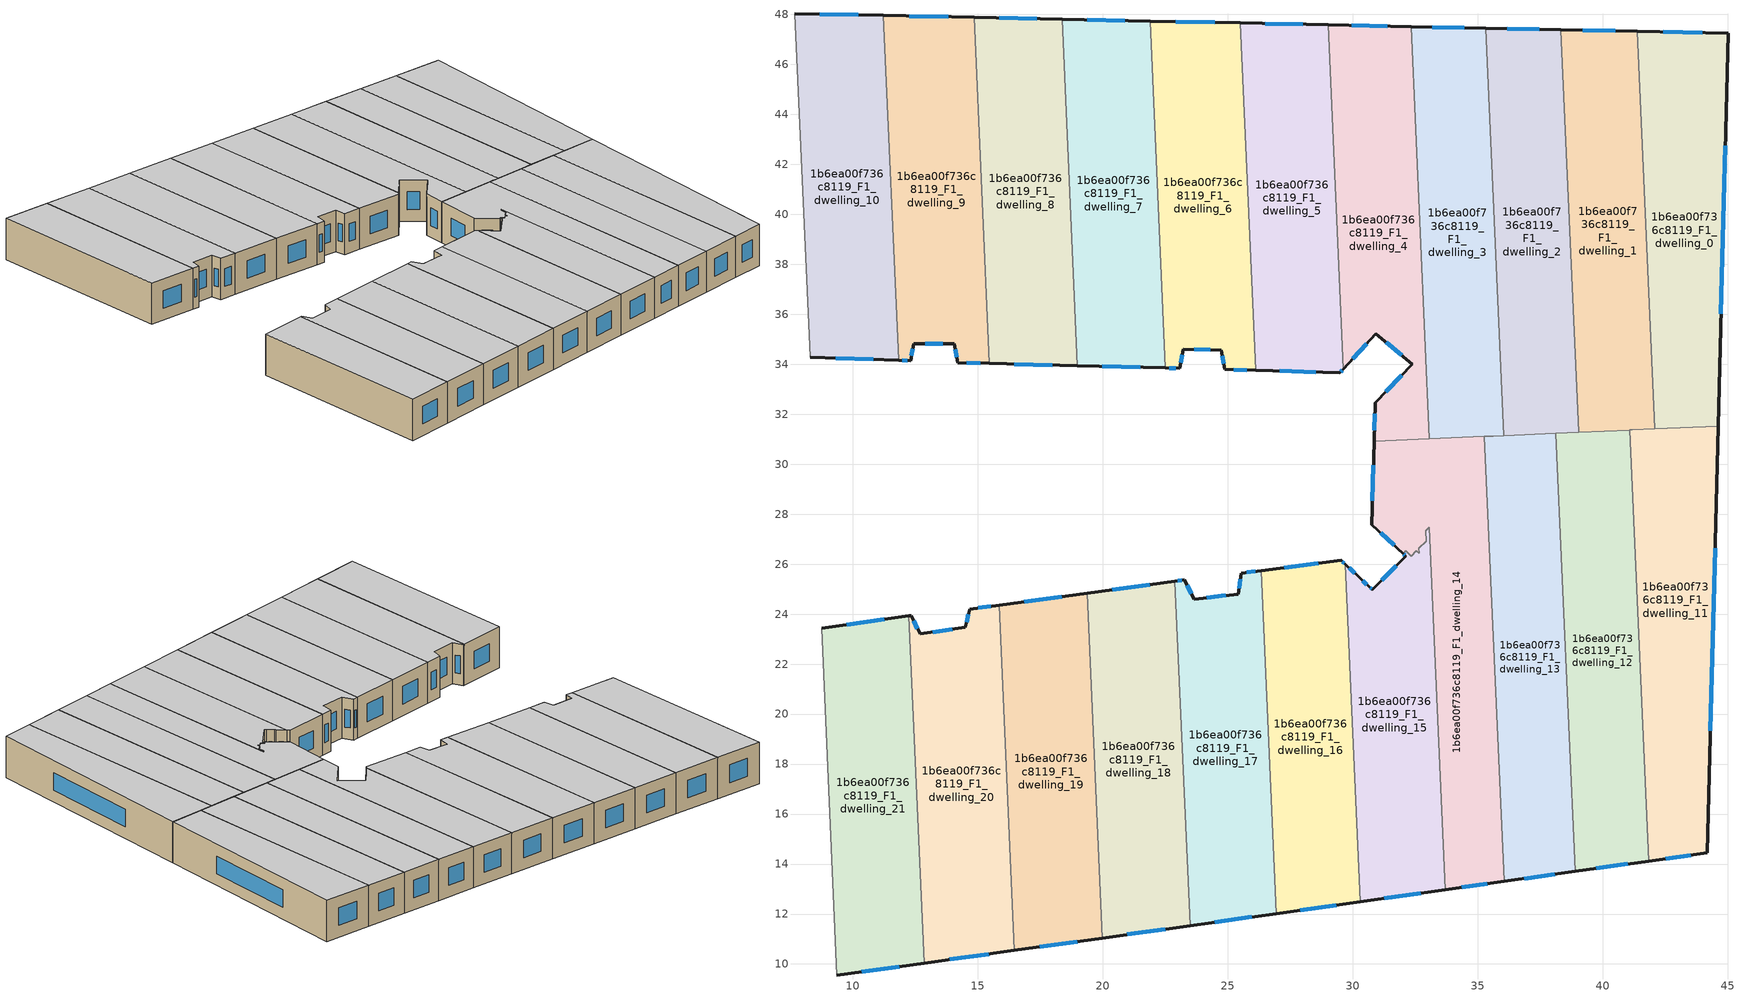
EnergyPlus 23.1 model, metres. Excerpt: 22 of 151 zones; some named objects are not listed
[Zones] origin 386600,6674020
1b6ea00f736c8119_F1_dwelling_0
 floor to 1b6ea00f736c8119_F0_dwelling_0 (EU_floor_Construction): 45.02,47.24 44.62,31.52 42.08,31.41 41.38,47.32 z3
 wall outside (EU_wall_Construction): 44.62,31.52 45.02,47.24 41.38,47.32 z3:6
 wall to 1b6ea00f736c8119_F1_dwelling_1 (EU_wall_Construction): 41.38,47.32 42.08,31.41 z3:6
 wall to 1b6ea00f736c8119_F1_dwelling_11 (EU_wall_Construction): 42.08,31.41 44.62,31.52 z3:6
 window (EU_Window_Construction): 43.98,47.27 42.42,47.3 / 44.73,36.02 44.9,42.75 z3.86:5.14
 ceiling to 1b6ea00f736c8119_F2_dwelling_0 (EU_floor_Construction): 44.62,31.52 45.02,47.24 41.38,47.32 42.08,31.41 z6
1b6ea00f736c8119_F1_dwelling_1
 floor to 1b6ea00f736c8119_F0_dwelling_1 (EU_floor_Construction): 41.38,47.32 42.08,31.41 39.04,31.28 38.33,47.38 z3
 wall outside (EU_wall_Construction): 41.38,47.32 38.33,47.38 z3:6
 wall to 1b6ea00f736c8119_F1_dwelling_2 (EU_wall_Construction): 38.33,47.38 39.04,31.28 z3:6
 wall to 1b6ea00f736c8119_F1_dwelling_12 (EU_wall_Construction): 39.04,31.28 41.09,31.37 z3:6
 wall to 1b6ea00f736c8119_F1_dwelling_11 (EU_wall_Construction): 41.09,31.37 41.19,31.37 42.08,31.41 z3:6
 window (EU_Window_Construction): 40.51,47.34 39.2,47.37 z3.86:5.14
 ceiling to 1b6ea00f736c8119_F2_dwelling_1 (EU_floor_Construction): 42.08,31.41 41.38,47.32 38.33,47.38 39.04,31.28 z6
1b6ea00f736c8119_F1_dwelling_10
 floor to 1b6ea00f736c8119_F0_dwelling_10 (EU_floor_Construction): 11.22,47.96 11.83,34.16 8.3,34.28 7.66,48.03 z3
 wall outside (EU_wall_Construction): 8.3,34.28 11.83,34.16 / 11.22,47.96 7.66,48.03 z3:6
 wall to 1b6ea00f736c8119_F1_dwelling_9 (EU_wall_Construction): 11.83,34.16 11.22,47.96 z3:6
 wall adiabatic (EU_wall_Construction): 7.66,48.03 8.3,34.28 z3:6
 window (EU_Window_Construction): 9.31,34.24 10.82,34.19 / 10.2,47.98 8.68,48.01 z3.86:5.14
 ceiling to 1b6ea00f736c8119_F2_dwelling_10 (EU_floor_Construction): 11.83,34.16 11.22,47.96 7.66,48.03 8.3,34.28 z6
1b6ea00f736c8119_F1_dwelling_11
 floor to 1b6ea00f736c8119_F0_dwelling_11 (EU_floor_Construction): 44.62,31.52 44.19,14.45 41.84,14.12 41.09,31.37 41.19,31.37 z3
 wall outside (EU_wall_Construction): 41.84,14.12 44.19,14.45 44.62,31.52 z3:6
 wall to 1b6ea00f736c8119_F1_dwelling_12 (EU_wall_Construction): 41.09,31.37 41.84,14.12 z3:6
 window (EU_Window_Construction): 44.31,19.33 44.5,26.65 / 42.52,14.21 43.52,14.36 z3.86:5.14
 ceiling to 1b6ea00f736c8119_F2_dwelling_11 (EU_floor_Construction): 44.19,14.45 44.62,31.52 41.19,31.37 41.09,31.37 41.84,14.12 z6
1b6ea00f736c8119_F1_dwelling_12
 floor to 1b6ea00f736c8119_F0_dwelling_12 (EU_floor_Construction): 41.09,31.37 41.84,14.12 38.9,13.71 38.13,31.24 z3
 wall outside (EU_wall_Construction): 38.9,13.71 41.84,14.12 z3:6
 wall to 1b6ea00f736c8119_F1_dwelling_13 (EU_wall_Construction): 38.13,31.24 38.9,13.71 z3:6
 wall to 1b6ea00f736c8119_F1_dwelling_2 (EU_wall_Construction): 39.04,31.28 38.13,31.24 z3:6
 window (EU_Window_Construction): 39.74,13.82 41,14 z3.86:5.14
 ceiling to 1b6ea00f736c8119_F2_dwelling_12 (EU_floor_Construction): 41.84,14.12 41.09,31.37 38.13,31.24 38.9,13.71 z6
1b6ea00f736c8119_F1_dwelling_13
 floor to 1b6ea00f736c8119_F0_dwelling_13 (EU_floor_Construction): 38.13,31.24 38.9,13.71 36.06,13.3 35.27,31.11 35.32,31.12 35.52,31.12 35.62,31.13 z3
 wall outside (EU_wall_Construction): 36.06,13.3 38.9,13.71 z3:6
 wall to 1b6ea00f736c8119_F1_dwelling_14 (EU_wall_Construction): 35.27,31.11 36.06,13.3 z3:6
 wall to 1b6ea00f736c8119_F1_dwelling_3 (EU_wall_Construction): 36.04,31.15 35.62,31.13 35.52,31.12 35.32,31.12 35.27,31.11 z3:6
 wall to 1b6ea00f736c8119_F1_dwelling_2 (EU_wall_Construction): 38.13,31.24 36.04,31.15 z3:6
 window (EU_Window_Construction): 36.87,13.42 38.09,13.59 z3.86:5.14
 ceiling to 1b6ea00f736c8119_F2_dwelling_13 (EU_floor_Construction): 38.9,13.71 38.13,31.24 35.62,31.13 35.52,31.12 35.32,31.12 35.27,31.11 36.06,13.3 z6
1b6ea00f736c8119_F1_dwelling_14
 floor to 1b6ea00f736c8119_F0_dwelling_14 (EU_floor_Construction): 35.27,31.11 36.06,13.3 33.7,12.97 33.06,27.47 32.91,27.33 32.93,26.92 32.65,26.63 32.65,26.44 32.55,26.54 32.34,26.33 32.12,26.53 32.01,26.42 30.76,27.58 30.85,30.92 z3
 wall outside (EU_wall_Construction): 30.85,30.92 30.76,27.58 32.01,26.42 / 33.7,12.97 36.06,13.3 z3:6
 wall to 1b6ea00f736c8119_F1_dwelling_15 (EU_wall_Construction): 32.01,26.42 32.12,26.53 32.34,26.33 32.55,26.54 32.65,26.44 32.65,26.63 32.93,26.92 32.91,27.33 33.06,27.47 33.7,12.97 z3:6
 wall to 1b6ea00f736c8119_F1_dwelling_4 (EU_wall_Construction): 33.07,31.02 30.85,30.92 z3:6
 wall to 1b6ea00f736c8119_F1_dwelling_3 (EU_wall_Construction): 35.27,31.11 33.07,31.02 z3:6
 window (EU_Window_Construction): 31.12,27.25 31.65,26.75 / 30.83,29.97 30.79,28.54 / 34.37,13.07 35.38,13.21 z3.86:5.14
 ceiling to 1b6ea00f736c8119_F2_dwelling_14 (EU_floor_Construction): 36.06,13.3 35.27,31.11 30.85,30.92 30.76,27.58 32.01,26.42 32.12,26.53 32.34,26.33 32.55,26.54 32.65,26.44 32.65,26.63 32.93,26.92 32.91,27.33 33.06,27.47 33.7,12.97 z6
1b6ea00f736c8119_F1_dwelling_15
 floor to 1b6ea00f736c8119_F0_dwelling_15 (EU_floor_Construction): 33.06,27.47 33.7,12.97 30.29,12.49 29.7,25.99 30.24,25.49 30.28,25.45 30.67,25.08 30.78,24.98 32.12,26.32 32.01,26.42 32.12,26.53 32.34,26.33 32.55,26.54 32.65,26.44 32.65,26.63 32.93,26.92 32.91,27.33 z3
 wall outside (EU_wall_Construction): 32.01,26.42 32.12,26.32 30.78,24.98 30.67,25.08 30.28,25.45 30.24,25.49 29.7,25.99 / 30.29,12.49 33.7,12.97 z3:6
 wall to 1b6ea00f736c8119_F1_dwelling_16 (EU_wall_Construction): 29.7,25.99 30.29,12.49 z3:6
 window (EU_Window_Construction): 30.56,25.19 30.39,25.34 / 30.75,25.01 30.71,25.05 / 31.74,25.94 31.17,25.36 / 32.04,26.39 32.09,26.35 / 31.27,12.63 32.72,12.84 / 30.08,25.63 29.85,25.85 z3.86:5.14
 ceiling to 1b6ea00f736c8119_F2_dwelling_15 (EU_floor_Construction): 33.7,12.97 33.06,27.47 32.91,27.33 32.93,26.92 32.65,26.63 32.65,26.44 32.55,26.54 32.34,26.33 32.12,26.53 32.01,26.42 32.12,26.32 30.78,24.98 30.67,25.08 30.28,25.45 30.24,25.49 29.7,25.99 30.29,12.49 z6
1b6ea00f736c8119_F1_dwelling_16
 floor to 1b6ea00f736c8119_F0_dwelling_16 (EU_floor_Construction): 29.7,25.99 30.29,12.49 26.94,12.02 26.34,25.74 29.54,26.15 z3
 wall outside (EU_wall_Construction): 29.7,25.99 29.54,26.15 26.34,25.74 / 26.94,12.02 30.29,12.49 z3:6
 wall to 1b6ea00f736c8119_F1_dwelling_17 (EU_wall_Construction): 26.34,25.74 26.94,12.02 z3:6
 window (EU_Window_Construction): 29.65,26.04 29.58,26.1 / 27.9,12.16 29.34,12.36 / 28.62,26.03 27.25,25.86 z3.86:5.14
 ceiling to 1b6ea00f736c8119_F2_dwelling_16 (EU_floor_Construction): 30.29,12.49 29.7,25.99 29.54,26.15 26.34,25.74 26.94,12.02 z6
1b6ea00f736c8119_F1_dwelling_17
 floor to 1b6ea00f736c8119_F0_dwelling_17 (EU_floor_Construction): 26.34,25.74 26.94,12.02 23.49,11.54 22.89,25.32 23.26,25.37 23.66,24.6 25.43,24.8 25.53,25.64 z3
 wall outside (EU_wall_Construction): 26.34,25.74 25.53,25.64 25.43,24.8 23.66,24.6 23.26,25.37 22.89,25.32 / 23.49,11.54 26.94,12.02 z3:6
 wall to 1b6ea00f736c8119_F1_dwelling_18 (EU_wall_Construction): 22.89,25.32 23.49,11.54 z3:6
 window (EU_Window_Construction): 26.1,25.71 25.76,25.67 / 24.48,11.67 25.95,11.88 / 23.15,25.35 22.99,25.33 / 23.54,24.82 23.37,25.15 / 24.92,24.75 24.16,24.66 / 25.5,25.4 25.46,25.04 z3.86:5.14
 ceiling to 1b6ea00f736c8119_F2_dwelling_17 (EU_floor_Construction): 26.94,12.02 26.34,25.74 25.53,25.64 25.43,24.8 23.66,24.6 23.26,25.37 22.89,25.32 23.49,11.54 z6
1b6ea00f736c8119_F1_dwelling_18
 floor to 1b6ea00f736c8119_F0_dwelling_18 (EU_floor_Construction): 22.89,25.32 23.49,11.54 19.97,11.04 19.37,24.84 z3
 wall outside (EU_wall_Construction): 22.89,25.32 19.37,24.84 / 19.97,11.04 23.49,11.54 z3:6
 wall to 1b6ea00f736c8119_F1_dwelling_19 (EU_wall_Construction): 19.37,24.84 19.97,11.04 z3:6
 window (EU_Window_Construction): 21.88,25.18 20.37,24.98 / 20.98,11.18 22.49,11.39 z3.86:5.14
 ceiling to 1b6ea00f736c8119_F2_dwelling_18 (EU_floor_Construction): 23.49,11.54 22.89,25.32 19.37,24.84 19.97,11.04 z6
1b6ea00f736c8119_F1_dwelling_19
 floor to 1b6ea00f736c8119_F0_dwelling_19 (EU_floor_Construction): 19.37,24.84 19.97,11.04 16.46,10.54 15.86,24.36 z3
 wall outside (EU_wall_Construction): 19.37,24.84 15.86,24.36 / 16.46,10.54 19.97,11.04 z3:6
 wall to 1b6ea00f736c8119_F1_dwelling_20 (EU_wall_Construction): 15.86,24.36 16.46,10.54 z3:6
 window (EU_Window_Construction): 18.36,24.7 16.86,24.5 / 17.47,10.69 18.97,10.9 z3.86:5.14
 ceiling to 1b6ea00f736c8119_F2_dwelling_19 (EU_floor_Construction): 19.97,11.04 19.37,24.84 15.86,24.36 16.46,10.54 z6
1b6ea00f736c8119_F1_dwelling_2
 floor to 1b6ea00f736c8119_F0_dwelling_2 (EU_floor_Construction): 38.33,47.38 39.04,31.28 36.04,31.15 35.32,47.45 z3
 wall outside (EU_wall_Construction): 38.33,47.38 35.32,47.45 z3:6
 wall to 1b6ea00f736c8119_F1_dwelling_3 (EU_wall_Construction): 35.32,47.45 36.04,31.15 z3:6
 window (EU_Window_Construction): 37.47,47.4 36.18,47.43 z3.86:5.14
 ceiling to 1b6ea00f736c8119_F2_dwelling_2 (EU_floor_Construction): 39.04,31.28 38.33,47.38 35.32,47.45 36.04,31.15 z6
1b6ea00f736c8119_F1_dwelling_20
 floor to 1b6ea00f736c8119_F0_dwelling_20 (EU_floor_Construction): 15.86,24.36 16.46,10.54 12.85,10.04 12.24,23.93 12.33,23.94 12.68,23.21 14.5,23.47 14.67,24.2 z3
 wall outside (EU_wall_Construction): 15.86,24.36 14.67,24.2 14.5,23.47 12.68,23.21 12.33,23.94 12.24,23.93 / 12.85,10.04 16.46,10.54 z3:6
 wall to 1b6ea00f736c8119_F1_dwelling_21 (EU_wall_Construction): 12.24,23.93 12.85,10.04 z3:6
 window (EU_Window_Construction): 14.62,23.99 14.55,23.68 / 15.52,24.32 15.01,24.25 / 13.88,10.18 15.43,10.4 / 12.58,23.42 12.43,23.73 / 13.98,23.39 13.2,23.28 z3.86:5.14
 ceiling to 1b6ea00f736c8119_F2_dwelling_20 (EU_floor_Construction): 16.46,10.54 15.86,24.36 14.67,24.2 14.5,23.47 12.68,23.21 12.33,23.94 12.24,23.93 12.85,10.04 z6
1b6ea00f736c8119_F1_dwelling_21
 floor to 1b6ea00f736c8119_F0_dwelling_21 (EU_floor_Construction): 12.24,23.93 12.85,10.04 9.35,9.54 8.75,23.43 z3
 wall outside (EU_wall_Construction): 9.35,9.54 12.85,10.04 / 12.24,23.93 8.75,23.43 z3:6
 wall adiabatic (EU_wall_Construction): 8.75,23.43 9.35,9.54 z3:6
 window (EU_Window_Construction): 10.35,9.68 11.85,9.9 / 11.24,23.79 9.75,23.58 z3.86:5.14
 ceiling to 1b6ea00f736c8119_F2_dwelling_21 (EU_floor_Construction): 12.85,10.04 12.24,23.93 8.75,23.43 9.35,9.54 z6
1b6ea00f736c8119_F1_dwelling_3
 floor to 1b6ea00f736c8119_F0_dwelling_3 (EU_floor_Construction): 35.32,47.45 36.04,31.15 33.07,31.01 32.34,47.51 z3
 wall outside (EU_wall_Construction): 35.32,47.45 32.34,47.51 z3:6
 wall to 1b6ea00f736c8119_F1_dwelling_4 (EU_wall_Construction): 32.34,47.51 33.07,31.01 z3:6
 window (EU_Window_Construction): 34.47,47.47 33.19,47.49 z3.86:5.14
 ceiling to 1b6ea00f736c8119_F2_dwelling_3 (EU_floor_Construction): 36.04,31.15 35.32,47.45 32.34,47.51 33.07,31.01 z6
1b6ea00f736c8119_F1_dwelling_4
 floor to 1b6ea00f736c8119_F0_dwelling_4 (EU_floor_Construction): 32.34,47.51 33.07,31.01 30.85,30.92 30.89,32.46 32.38,34 30.93,35.23 29.62,33.81 29.01,47.58 z3
 wall outside (EU_wall_Construction): 32.34,47.51 29.01,47.58 / 29.62,33.81 30.93,35.23 32.38,34 30.89,32.46 30.85,30.92 z3:6
 wall to 1b6ea00f736c8119_F1_dwelling_5 (EU_wall_Construction): 29.01,47.58 29.62,33.81 z3:6
 window (EU_Window_Construction): 31.39,47.53 29.96,47.56 / 30.88,32.02 30.86,31.36 / 31.95,33.56 31.32,32.9 / 31.34,34.88 31.96,34.35 / 29.99,34.21 30.55,34.82 z3.86:5.14
 ceiling to 1b6ea00f736c8119_F2_dwelling_4 (EU_floor_Construction): 33.07,31.01 32.34,47.51 29.01,47.58 29.62,33.81 30.93,35.23 32.38,34 30.89,32.46 30.85,30.92 z6
1b6ea00f736c8119_F1_dwelling_5
 floor to 1b6ea00f736c8119_F0_dwelling_5 (EU_floor_Construction): 29.01,47.58 29.62,33.81 29.48,33.66 26.11,33.76 25.5,47.66 z3
 wall outside (EU_wall_Construction): 29.01,47.58 25.5,47.66 / 26.11,33.76 29.48,33.66 29.62,33.81 z3:6
 wall to 1b6ea00f736c8119_F1_dwelling_6 (EU_wall_Construction): 25.5,47.66 26.11,33.76 z3:6
 window (EU_Window_Construction): 28.01,47.6 26.5,47.63 / 29.52,33.7 29.58,33.77 / 27.07,33.73 28.52,33.69 z3.86:5.14
 ceiling to 1b6ea00f736c8119_F2_dwelling_5 (EU_floor_Construction): 29.48,33.66 29.62,33.81 29.01,47.58 25.5,47.66 26.11,33.76 z6
1b6ea00f736c8119_F1_dwelling_6
 floor to 1b6ea00f736c8119_F0_dwelling_6 (EU_floor_Construction): 25.5,47.66 26.11,33.76 24.89,33.79 24.73,34.56 23.22,34.61 23.08,33.84 22.5,33.85 21.89,47.73 z3
 wall outside (EU_wall_Construction): 22.5,33.85 23.08,33.84 23.22,34.61 24.73,34.56 24.89,33.79 26.11,33.76 / 25.5,47.66 21.89,47.73 z3:6
 wall to 1b6ea00f736c8119_F1_dwelling_7 (EU_wall_Construction): 21.89,47.73 22.5,33.85 z3:6
 window (EU_Window_Construction): 23.12,34.06 23.18,34.39 / 22.67,33.85 22.92,33.84 / 24.47,47.68 22.92,47.71 / 25.23,33.78 25.76,33.77 / 24.78,34.34 24.84,34.01 / 23.65,34.59 24.3,34.57 z3.86:5.14
 ceiling to 1b6ea00f736c8119_F2_dwelling_6 (EU_floor_Construction): 26.11,33.76 25.5,47.66 21.89,47.73 22.5,33.85 23.08,33.84 23.22,34.61 24.73,34.56 24.89,33.79 z6
1b6ea00f736c8119_F1_dwelling_7
 floor to 1b6ea00f736c8119_F0_dwelling_7 (EU_floor_Construction): 21.89,47.73 22.5,33.85 18.98,33.94 18.37,47.81 z3
 wall outside (EU_wall_Construction): 18.98,33.94 22.5,33.85 / 21.89,47.73 18.37,47.81 z3:6
 wall to 1b6ea00f736c8119_F1_dwelling_8 (EU_wall_Construction): 18.37,47.81 18.98,33.94 z3:6
 window (EU_Window_Construction): 19.99,33.92 21.49,33.88 / 20.88,47.75 19.38,47.78 z3.86:5.14
 ceiling to 1b6ea00f736c8119_F2_dwelling_7 (EU_floor_Construction): 22.5,33.85 21.89,47.73 18.37,47.81 18.98,33.94 z6
1b6ea00f736c8119_F1_dwelling_8
 floor to 1b6ea00f736c8119_F0_dwelling_8 (EU_floor_Construction): 18.37,47.81 18.98,33.94 15.45,34.03 14.84,47.88 z3
 wall outside (EU_wall_Construction): 15.45,34.03 18.98,33.94 / 18.37,47.81 14.84,47.88 z3:6
 wall to 1b6ea00f736c8119_F1_dwelling_9 (EU_wall_Construction): 14.84,47.88 15.45,34.03 z3:6
 window (EU_Window_Construction): 16.46,34.01 17.97,33.97 / 17.36,47.83 15.85,47.86 z3.86:5.14
 ceiling to 1b6ea00f736c8119_F2_dwelling_8 (EU_floor_Construction): 18.98,33.94 18.37,47.81 14.84,47.88 15.45,34.03 z6
1b6ea00f736c8119_F1_dwelling_9
 floor to 1b6ea00f736c8119_F0_dwelling_9 (EU_floor_Construction): 14.84,47.88 15.45,34.03 14.2,34.07 14.05,34.82 12.44,34.82 12.3,34.14 11.83,34.16 11.22,47.96 z3
 wall outside (EU_wall_Construction): 11.83,34.16 12.3,34.14 12.44,34.82 14.05,34.82 14.2,34.07 15.45,34.03 / 14.84,47.88 11.22,47.96 z3:6
 window (EU_Window_Construction): 12.34,34.33 12.4,34.63 / 11.96,34.15 12.17,34.14 / 13.81,47.9 12.26,47.94 / 14.55,34.06 15.09,34.04 / 14.09,34.61 14.15,34.28 / 12.9,34.82 13.59,34.82 z3.86:5.14
 ceiling to 1b6ea00f736c8119_F2_dwelling_9 (EU_floor_Construction): 15.45,34.03 14.84,47.88 11.22,47.96 11.83,34.16 12.3,34.14 12.44,34.82 14.05,34.82 14.2,34.07 z6
[Building]
EU S2 Campaign: North Axis=0; Terrain=City; Solar Distribution=FullExterior
[Site:Location]
Helsinki-Vantaa.AP: Latitude=60.317; Longitude=24.963; Time Zone=2; Elevation=54.6
[SizingPeriod:WeatherFileDays]
AnnualSizingPeriod: Begin Month=1; Begin Day of Month=1; End Month=12; End Day of Month=31; Day of Week for Start Day=Monday; Use Weather File Daylight Saving Period=No; Use Weather File Rain and Snow Indicators=No
[MATERIAL]
EU_InternalMass_Material: Roughness=MediumRough; Thickness=0.1; Conductivity=1; Density=1800; Specific Heat=900; Thermal Absorptance=0.9; Solar Absorptance=0.7; Visible Absorptance=0.7
[MATERIAL:NOMASS] Roughness=MediumRough; Thermal Absorptance=0.9; Solar Absorptance=0.7; Visible Absorptance=0.7
Name | Thermal Resistance
EU_wall_NoMass | 1.10183
EU_floor_NoMass | 1.70606
[WINDOWMATERIAL:SIMPLEGLAZINGSYSTEM]
EU_Window_SimpleGlazing: UFactor=3.11035; Solar Heat Gain Coefficient=0.8; Visible Transmittance=0.8
[CONSTRUCTION]
EU_wall_Construction: EU_wall_NoMass
EU_floor_Construction: EU_floor_NoMass
EU_Window_Construction: EU_Window_SimpleGlazing
EU_InternalMass_Construction: EU_InternalMass_Material
[ZONE] Type=1; Multiplier=1; Ceiling Height=autocalculate; Floor Area=autocalculate; Part of Total Floor Area=Yes
Name | Volume
1b6ea00f736c8119_F1_dwelling_0; 1b6ea00f736c8119_F1_dwelling_7 | 146.395
1b6ea00f736c8119_F1_dwelling_1 | 146.356
1b6ea00f736c8119_F1_dwelling_10; 1b6ea00f736c8119_F1_dwelling_6 | 146.382
1b6ea00f736c8119_F1_dwelling_11 | 151.53
1b6ea00f736c8119_F1_dwelling_12 | 154.4
1b6ea00f736c8119_F1_dwelling_13 | 151.904
1b6ea00f736c8119_F1_dwelling_14 | 154.805
1b6ea00f736c8119_F1_dwelling_15 | 135.166
1b6ea00f736c8119_F1_dwelling_16 | 138.731
1b6ea00f736c8119_F1_dwelling_17 | 138.119
1b6ea00f736c8119_F1_dwelling_18 | 146.41
1b6ea00f736c8119_F1_dwelling_19 | 146.371
1b6ea00f736c8119_F1_dwelling_2 | 146.405
1b6ea00f736c8119_F1_dwelling_20; 1b6ea00f736c8119_F1_dwelling_8; 1b6ea00f736c8119_F1_dwelling_9 | 146.38
1b6ea00f736c8119_F1_dwelling_21 | 146.381
1b6ea00f736c8119_F1_dwelling_3 | 146.391
1b6ea00f736c8119_F1_dwelling_4 | 146.359
1b6ea00f736c8119_F1_dwelling_5 | 146.372
[INTERNALMASS] Construction=EU_InternalMass_Construction
Name | Zone or ZoneList | Surface Area
1b6ea00f736c8119_F1_dwelling_0_EU_InternalMass | 1b6ea00f736c8119_F1_dwelling_0 | 48.7983
1b6ea00f736c8119_F1_dwelling_1_EU_InternalMass | 1b6ea00f736c8119_F1_dwelling_1 | 48.785
1b6ea00f736c8119_F1_dwelling_2_EU_InternalMass | 1b6ea00f736c8119_F1_dwelling_2 | 48.8013
1b6ea00f736c8119_F1_dwelling_3_EU_InternalMass | 1b6ea00f736c8119_F1_dwelling_3 | 48.797
1b6ea00f736c8119_F1_dwelling_4_EU_InternalMass | 1b6ea00f736c8119_F1_dwelling_4 | 48.7865
1b6ea00f736c8119_F1_dwelling_5_EU_InternalMass | 1b6ea00f736c8119_F1_dwelling_5 | 48.7904
1b6ea00f736c8119_F1_dwelling_6_EU_InternalMass | 1b6ea00f736c8119_F1_dwelling_6 | 48.7943
1b6ea00f736c8119_F1_dwelling_7_EU_InternalMass | 1b6ea00f736c8119_F1_dwelling_7 | 48.7981
1b6ea00f736c8119_F1_dwelling_8_EU_InternalMass | 1b6ea00f736c8119_F1_dwelling_8 | 48.7938
1b6ea00f736c8119_F1_dwelling_9_EU_InternalMass | 1b6ea00f736c8119_F1_dwelling_9 | 48.7935
1b6ea00f736c8119_F1_dwelling_10_EU_InternalMass | 1b6ea00f736c8119_F1_dwelling_10 | 48.7938
1b6ea00f736c8119_F1_dwelling_11_EU_InternalMass | 1b6ea00f736c8119_F1_dwelling_11 | 50.5133
1b6ea00f736c8119_F1_dwelling_12_EU_InternalMass | 1b6ea00f736c8119_F1_dwelling_12 | 51.4582
1b6ea00f736c8119_F1_dwelling_13_EU_InternalMass | 1b6ea00f736c8119_F1_dwelling_13 | 50.6343
1b6ea00f736c8119_F1_dwelling_14_EU_InternalMass | 1b6ea00f736c8119_F1_dwelling_14 | 51.6058
1b6ea00f736c8119_F1_dwelling_15_EU_InternalMass | 1b6ea00f736c8119_F1_dwelling_15 | 45.0593
1b6ea00f736c8119_F1_dwelling_16_EU_InternalMass | 1b6ea00f736c8119_F1_dwelling_16 | 46.2432
1b6ea00f736c8119_F1_dwelling_17_EU_InternalMass | 1b6ea00f736c8119_F1_dwelling_17 | 46.0396
1b6ea00f736c8119_F1_dwelling_18_EU_InternalMass | 1b6ea00f736c8119_F1_dwelling_18 | 48.8031
1b6ea00f736c8119_F1_dwelling_19_EU_InternalMass | 1b6ea00f736c8119_F1_dwelling_19 | 48.7902
1b6ea00f736c8119_F1_dwelling_20_EU_InternalMass | 1b6ea00f736c8119_F1_dwelling_20 | 48.7934
1b6ea00f736c8119_F1_dwelling_21_EU_InternalMass | 1b6ea00f736c8119_F1_dwelling_21 | 48.7938
[OTHEREQUIPMENT] Fuel Type=Electricity; Design Level Calculation Method=Watts/Area; Power per Zone Floor Area=1; Fraction Latent=0; Fraction Radiant=0; Fraction Lost=0; Carbon Dioxide Generation Rate=0; EndUse Subcategory=EU_Step8_InternalGains
Name | Zone or ZoneList or Space or SpaceList | Schedule
EU_Step8_InternalGain_1b6ea00f736c8119_F1_dwelling_0_f000 | 1b6ea00f736c8119_F1_dwelling_0 | EU_Step8_GainSchedule_1b6ea00f736c8119_F1_dwelling_0_f000
EU_Step8_InternalGain_1b6ea00f736c8119_F1_dwelling_1_f000 | 1b6ea00f736c8119_F1_dwelling_1 | EU_Step8_GainSchedule_1b6ea00f736c8119_F1_dwelling_1_f000
EU_Step8_InternalGain_1b6ea00f736c8119_F1_dwelling_2_f000 | 1b6ea00f736c8119_F1_dwelling_2 | EU_Step8_GainSchedule_1b6ea00f736c8119_F1_dwelling_2_f000
EU_Step8_InternalGain_1b6ea00f736c8119_F1_dwelling_3_f000 | 1b6ea00f736c8119_F1_dwelling_3 | EU_Step8_GainSchedule_1b6ea00f736c8119_F1_dwelling_3_f000
EU_Step8_InternalGain_1b6ea00f736c8119_F1_dwelling_4_f000 | 1b6ea00f736c8119_F1_dwelling_4 | EU_Step8_GainSchedule_1b6ea00f736c8119_F1_dwelling_4_f000
EU_Step8_InternalGain_1b6ea00f736c8119_F1_dwelling_5_f000 | 1b6ea00f736c8119_F1_dwelling_5 | EU_Step8_GainSchedule_1b6ea00f736c8119_F1_dwelling_5_f000
EU_Step8_InternalGain_1b6ea00f736c8119_F1_dwelling_6_f000 | 1b6ea00f736c8119_F1_dwelling_6 | EU_Step8_GainSchedule_1b6ea00f736c8119_F1_dwelling_6_f000
EU_Step8_InternalGain_1b6ea00f736c8119_F1_dwelling_7_f000 | 1b6ea00f736c8119_F1_dwelling_7 | EU_Step8_GainSchedule_1b6ea00f736c8119_F1_dwelling_7_f000
EU_Step8_InternalGain_1b6ea00f736c8119_F1_dwelling_8_f000 | 1b6ea00f736c8119_F1_dwelling_8 | EU_Step8_GainSchedule_1b6ea00f736c8119_F1_dwelling_8_f000
EU_Step8_InternalGain_1b6ea00f736c8119_F1_dwelling_9_f000 | 1b6ea00f736c8119_F1_dwelling_9 | EU_Step8_GainSchedule_1b6ea00f736c8119_F1_dwelling_9_f000
EU_Step8_InternalGain_1b6ea00f736c8119_F1_dwelling_10_f000 | 1b6ea00f736c8119_F1_dwelling_10 | EU_Step8_GainSchedule_1b6ea00f736c8119_F1_dwelling_10_f000
EU_Step8_InternalGain_1b6ea00f736c8119_F1_dwelling_11_f000 | 1b6ea00f736c8119_F1_dwelling_11 | EU_Step8_GainSchedule_1b6ea00f736c8119_F1_dwelling_11_f000
EU_Step8_InternalGain_1b6ea00f736c8119_F1_dwelling_12_f000 | 1b6ea00f736c8119_F1_dwelling_12 | EU_Step8_GainSchedule_1b6ea00f736c8119_F1_dwelling_12_f000
EU_Step8_InternalGain_1b6ea00f736c8119_F1_dwelling_13_f000 | 1b6ea00f736c8119_F1_dwelling_13 | EU_Step8_GainSchedule_1b6ea00f736c8119_F1_dwelling_13_f000
EU_Step8_InternalGain_1b6ea00f736c8119_F1_dwelling_14_f000 | 1b6ea00f736c8119_F1_dwelling_14 | EU_Step8_GainSchedule_1b6ea00f736c8119_F1_dwelling_14_f000
EU_Step8_InternalGain_1b6ea00f736c8119_F1_dwelling_15_f000 | 1b6ea00f736c8119_F1_dwelling_15 | EU_Step8_GainSchedule_1b6ea00f736c8119_F1_dwelling_15_f000
EU_Step8_InternalGain_1b6ea00f736c8119_F1_dwelling_16_f000 | 1b6ea00f736c8119_F1_dwelling_16 | EU_Step8_GainSchedule_1b6ea00f736c8119_F1_dwelling_16_f000
EU_Step8_InternalGain_1b6ea00f736c8119_F1_dwelling_17_f000 | 1b6ea00f736c8119_F1_dwelling_17 | EU_Step8_GainSchedule_1b6ea00f736c8119_F1_dwelling_17_f000
EU_Step8_InternalGain_1b6ea00f736c8119_F1_dwelling_18_f000 | 1b6ea00f736c8119_F1_dwelling_18 | EU_Step8_GainSchedule_1b6ea00f736c8119_F1_dwelling_18_f000
EU_Step8_InternalGain_1b6ea00f736c8119_F1_dwelling_19_f000 | 1b6ea00f736c8119_F1_dwelling_19 | EU_Step8_GainSchedule_1b6ea00f736c8119_F1_dwelling_19_f000
EU_Step8_InternalGain_1b6ea00f736c8119_F1_dwelling_20_f000 | 1b6ea00f736c8119_F1_dwelling_20 | EU_Step8_GainSchedule_1b6ea00f736c8119_F1_dwelling_20_f000
EU_Step8_InternalGain_1b6ea00f736c8119_F1_dwelling_21_f000 | 1b6ea00f736c8119_F1_dwelling_21 | EU_Step8_GainSchedule_1b6ea00f736c8119_F1_dwelling_21_f000
[ZONEVENTILATION:DESIGNFLOWRATE] Schedule=EU_AlwaysOn; Design Flow Rate Calculation Method=AirChanges/Hour; Air Changes per Hour=0.756316; Ventilation Type=Natural; Fan Pressure Rise=0; Fan Total Efficiency=1; Constant Term Coefficient=1; Temperature Term Coefficient=0; Velocity Term Coefficient=0; Velocity Squared Term Coefficient=0; Minimum Indoor Temperature=-100; Maximum Indoor Temperature=100; Delta Temperature=-100; Minimum Outdoor Temperature=-100; Maximum Outdoor Temperature=100; Maximum Wind Speed=40
Name | Zone or ZoneList or Space or SpaceList
EU_ConstantAir_1b6ea00f736c8119_F1_dwelling_0 | 1b6ea00f736c8119_F1_dwelling_0
EU_ConstantAir_1b6ea00f736c8119_F1_dwelling_1 | 1b6ea00f736c8119_F1_dwelling_1
EU_ConstantAir_1b6ea00f736c8119_F1_dwelling_2 | 1b6ea00f736c8119_F1_dwelling_2
EU_ConstantAir_1b6ea00f736c8119_F1_dwelling_3 | 1b6ea00f736c8119_F1_dwelling_3
EU_ConstantAir_1b6ea00f736c8119_F1_dwelling_4 | 1b6ea00f736c8119_F1_dwelling_4
EU_ConstantAir_1b6ea00f736c8119_F1_dwelling_5 | 1b6ea00f736c8119_F1_dwelling_5
EU_ConstantAir_1b6ea00f736c8119_F1_dwelling_6 | 1b6ea00f736c8119_F1_dwelling_6
EU_ConstantAir_1b6ea00f736c8119_F1_dwelling_7 | 1b6ea00f736c8119_F1_dwelling_7
EU_ConstantAir_1b6ea00f736c8119_F1_dwelling_8 | 1b6ea00f736c8119_F1_dwelling_8
EU_ConstantAir_1b6ea00f736c8119_F1_dwelling_9 | 1b6ea00f736c8119_F1_dwelling_9
EU_ConstantAir_1b6ea00f736c8119_F1_dwelling_10 | 1b6ea00f736c8119_F1_dwelling_10
EU_ConstantAir_1b6ea00f736c8119_F1_dwelling_11 | 1b6ea00f736c8119_F1_dwelling_11
EU_ConstantAir_1b6ea00f736c8119_F1_dwelling_12 | 1b6ea00f736c8119_F1_dwelling_12
EU_ConstantAir_1b6ea00f736c8119_F1_dwelling_13 | 1b6ea00f736c8119_F1_dwelling_13
EU_ConstantAir_1b6ea00f736c8119_F1_dwelling_14 | 1b6ea00f736c8119_F1_dwelling_14
EU_ConstantAir_1b6ea00f736c8119_F1_dwelling_15 | 1b6ea00f736c8119_F1_dwelling_15
EU_ConstantAir_1b6ea00f736c8119_F1_dwelling_16 | 1b6ea00f736c8119_F1_dwelling_16
EU_ConstantAir_1b6ea00f736c8119_F1_dwelling_17 | 1b6ea00f736c8119_F1_dwelling_17
EU_ConstantAir_1b6ea00f736c8119_F1_dwelling_18 | 1b6ea00f736c8119_F1_dwelling_18
EU_ConstantAir_1b6ea00f736c8119_F1_dwelling_19 | 1b6ea00f736c8119_F1_dwelling_19
EU_ConstantAir_1b6ea00f736c8119_F1_dwelling_20 | 1b6ea00f736c8119_F1_dwelling_20
EU_ConstantAir_1b6ea00f736c8119_F1_dwelling_21 | 1b6ea00f736c8119_F1_dwelling_21
[HVACTEMPLATE:ZONE:IDEALLOADSAIRSYSTEM] System Availability Schedule=EU_AlwaysOn; Maximum Heating Supply Air Temperature=50; Minimum Cooling Supply Air Temperature=13; Maximum Heating Supply Air Humidity Ratio=0.0156; Minimum Cooling Supply Air Humidity Ratio=0.0077; Heating Limit=NoLimit; Cooling Limit=NoLimit; Heating Availability Schedule=EU_AlwaysOn; Cooling Availability Schedule=EU_CoolingOff; Dehumidification Control Type=ConstantSensibleHeatRatio; Cooling Sensible Heat Ratio=0.7; Dehumidification Setpoint=60; Humidification Control Type=None; Humidification Setpoint=30; Outdoor Air Method=None; Outdoor Air Flow Rate per Person=0.00944; Outdoor Air Flow Rate per Zone Floor Area=0; Outdoor Air Flow Rate per Zone=0; Demand Controlled Ventilation Type=None; Outdoor Air Economizer Type=NoEconomizer; Heat Recovery Type=None; Sensible Heat Recovery Effectiveness=0.7; Latent Heat Recovery Effectiveness=0.65
Name | Template Thermostat
1b6ea00f736c8119_F1_dwelling_0 | EU_HeatOnly_1b6ea00f736c8119_F1_dwelling_0
1b6ea00f736c8119_F1_dwelling_1 | EU_HeatOnly_1b6ea00f736c8119_F1_dwelling_1
1b6ea00f736c8119_F1_dwelling_2 | EU_HeatOnly_1b6ea00f736c8119_F1_dwelling_2
1b6ea00f736c8119_F1_dwelling_3 | EU_HeatOnly_1b6ea00f736c8119_F1_dwelling_3
1b6ea00f736c8119_F1_dwelling_4 | EU_HeatOnly_1b6ea00f736c8119_F1_dwelling_4
1b6ea00f736c8119_F1_dwelling_5 | EU_HeatOnly_1b6ea00f736c8119_F1_dwelling_5
1b6ea00f736c8119_F1_dwelling_6 | EU_HeatOnly_1b6ea00f736c8119_F1_dwelling_6
1b6ea00f736c8119_F1_dwelling_7 | EU_HeatOnly_1b6ea00f736c8119_F1_dwelling_7
1b6ea00f736c8119_F1_dwelling_8 | EU_HeatOnly_1b6ea00f736c8119_F1_dwelling_8
1b6ea00f736c8119_F1_dwelling_9 | EU_HeatOnly_1b6ea00f736c8119_F1_dwelling_9
1b6ea00f736c8119_F1_dwelling_10 | EU_HeatOnly_1b6ea00f736c8119_F1_dwelling_10
1b6ea00f736c8119_F1_dwelling_11 | EU_HeatOnly_1b6ea00f736c8119_F1_dwelling_11
1b6ea00f736c8119_F1_dwelling_12 | EU_HeatOnly_1b6ea00f736c8119_F1_dwelling_12
1b6ea00f736c8119_F1_dwelling_13 | EU_HeatOnly_1b6ea00f736c8119_F1_dwelling_13
1b6ea00f736c8119_F1_dwelling_14 | EU_HeatOnly_1b6ea00f736c8119_F1_dwelling_14
1b6ea00f736c8119_F1_dwelling_15 | EU_HeatOnly_1b6ea00f736c8119_F1_dwelling_15
1b6ea00f736c8119_F1_dwelling_16 | EU_HeatOnly_1b6ea00f736c8119_F1_dwelling_16
1b6ea00f736c8119_F1_dwelling_17 | EU_HeatOnly_1b6ea00f736c8119_F1_dwelling_17
1b6ea00f736c8119_F1_dwelling_18 | EU_HeatOnly_1b6ea00f736c8119_F1_dwelling_18
1b6ea00f736c8119_F1_dwelling_19 | EU_HeatOnly_1b6ea00f736c8119_F1_dwelling_19
1b6ea00f736c8119_F1_dwelling_20 | EU_HeatOnly_1b6ea00f736c8119_F1_dwelling_20
1b6ea00f736c8119_F1_dwelling_21 | EU_HeatOnly_1b6ea00f736c8119_F1_dwelling_21
[SIZING:ZONE] Zone Cooling Design Supply Air Temperature Input Method=SupplyAirTemperature; Zone Cooling Design Supply Air Temperature=13; Zone Heating Design Supply Air Temperature Input Method=SupplyAirTemperature; Zone Heating Design Supply Air Temperature=50; Zone Cooling Design Supply Air Humidity Ratio=0.008; Zone Heating Design Supply Air Humidity Ratio=0.008; Cooling Design Air Flow Method=DesignDay; Cooling Design Air Flow Rate=0; Cooling Minimum Air Flow per Zone Floor Area=0.000762; Cooling Minimum Air Flow=0; Cooling Minimum Air Flow Fraction=0.2; Heating Design Air Flow Method=DesignDay; Heating Design Air Flow Rate=0; Heating Maximum Air Flow per Zone Floor Area=0.002032; Heating Maximum Air Flow=0.141576; Heating Maximum Air Flow Fraction=0.3; Account for Dedicated Outdoor Air System=No; Dedicated Outdoor Air System Control Strategy=NeutralSupplyAir; Dedicated Outdoor Air Low Setpoint Temperature for Design=autosize; Dedicated Outdoor Air High Setpoint Temperature for Design=autosize; Zone Load Sizing Method=Sensible Load Only No Latent Load; Zone Latent Cooling Design Supply Air Humidity Ratio Input Method=HumidityRatioDifference; Zone Cooling Design Supply Air Humidity Ratio Difference=0.005; Zone Latent Heating Design Supply Air Humidity Ratio Input Method=HumidityRatioDifference; Zone Humidification Design Supply Air Humidity Ratio Difference=0.005
1b6ea00f736c8119_F1_dwelling_0; 1b6ea00f736c8119_F1_dwelling_1; 1b6ea00f736c8119_F1_dwelling_2; 1b6ea00f736c8119_F1_dwelling_3; 1b6ea00f736c8119_F1_dwelling_4; 1b6ea00f736c8119_F1_dwelling_5; 1b6ea00f736c8119_F1_dwelling_6; 1b6ea00f736c8119_F1_dwelling_7; 1b6ea00f736c8119_F1_dwelling_8; 1b6ea00f736c8119_F1_dwelling_9; 1b6ea00f736c8119_F1_dwelling_10; 1b6ea00f736c8119_F1_dwelling_11; 1b6ea00f736c8119_F1_dwelling_12; 1b6ea00f736c8119_F1_dwelling_13; 1b6ea00f736c8119_F1_dwelling_14; 1b6ea00f736c8119_F1_dwelling_15; 1b6ea00f736c8119_F1_dwelling_16; 1b6ea00f736c8119_F1_dwelling_17; 1b6ea00f736c8119_F1_dwelling_18; 1b6ea00f736c8119_F1_dwelling_19; 1b6ea00f736c8119_F1_dwelling_20; 1b6ea00f736c8119_F1_dwelling_21
[SCHEDULE:CONSTANT]
Name | Hourly Value
EU_AlwaysOn | 1
EU_CoolingOff | 0
[SCHEDULE:FILE] Column Number=1; Rows to Skip at Top=0; Number of Hours of Data=8760; Column Separator=Comma; Interpolate to Timestep=No; Minutes per Item=60; Adjust Schedule for Daylight Savings=Yes
Name | File
EU_Step8_GainSchedule_1b6ea00f736c8119_F1_dwelling_0_f000 | ../../schedules/1b6ea00f736c8119/1b6ea00f736c8119_F1_dwelling_0_f000_gain.csv
EU_Step8_GainSchedule_1b6ea00f736c8119_F1_dwelling_1_f000 | ../../schedules/1b6ea00f736c8119/1b6ea00f736c8119_F1_dwelling_1_f000_gain.csv
EU_Step8_GainSchedule_1b6ea00f736c8119_F1_dwelling_2_f000 | ../../schedules/1b6ea00f736c8119/1b6ea00f736c8119_F1_dwelling_2_f000_gain.csv
EU_Step8_GainSchedule_1b6ea00f736c8119_F1_dwelling_3_f000 | ../../schedules/1b6ea00f736c8119/1b6ea00f736c8119_F1_dwelling_3_f000_gain.csv
EU_Step8_GainSchedule_1b6ea00f736c8119_F1_dwelling_4_f000 | ../../schedules/1b6ea00f736c8119/1b6ea00f736c8119_F1_dwelling_4_f000_gain.csv
EU_Step8_GainSchedule_1b6ea00f736c8119_F1_dwelling_5_f000 | ../../schedules/1b6ea00f736c8119/1b6ea00f736c8119_F1_dwelling_5_f000_gain.csv
EU_Step8_GainSchedule_1b6ea00f736c8119_F1_dwelling_6_f000 | ../../schedules/1b6ea00f736c8119/1b6ea00f736c8119_F1_dwelling_6_f000_gain.csv
EU_Step8_GainSchedule_1b6ea00f736c8119_F1_dwelling_7_f000 | ../../schedules/1b6ea00f736c8119/1b6ea00f736c8119_F1_dwelling_7_f000_gain.csv
EU_Step8_GainSchedule_1b6ea00f736c8119_F1_dwelling_8_f000 | ../../schedules/1b6ea00f736c8119/1b6ea00f736c8119_F1_dwelling_8_f000_gain.csv
EU_Step8_GainSchedule_1b6ea00f736c8119_F1_dwelling_9_f000 | ../../schedules/1b6ea00f736c8119/1b6ea00f736c8119_F1_dwelling_9_f000_gain.csv
EU_Step8_GainSchedule_1b6ea00f736c8119_F1_dwelling_10_f000 | ../../schedules/1b6ea00f736c8119/1b6ea00f736c8119_F1_dwelling_10_f000_gain.csv
EU_Step8_GainSchedule_1b6ea00f736c8119_F1_dwelling_11_f000 | ../../schedules/1b6ea00f736c8119/1b6ea00f736c8119_F1_dwelling_11_f000_gain.csv
EU_Step8_GainSchedule_1b6ea00f736c8119_F1_dwelling_12_f000 | ../../schedules/1b6ea00f736c8119/1b6ea00f736c8119_F1_dwelling_12_f000_gain.csv
EU_Step8_GainSchedule_1b6ea00f736c8119_F1_dwelling_13_f000 | ../../schedules/1b6ea00f736c8119/1b6ea00f736c8119_F1_dwelling_13_f000_gain.csv
EU_Step8_GainSchedule_1b6ea00f736c8119_F1_dwelling_14_f000 | ../../schedules/1b6ea00f736c8119/1b6ea00f736c8119_F1_dwelling_14_f000_gain.csv
EU_Step8_GainSchedule_1b6ea00f736c8119_F1_dwelling_15_f000 | ../../schedules/1b6ea00f736c8119/1b6ea00f736c8119_F1_dwelling_15_f000_gain.csv
EU_Step8_GainSchedule_1b6ea00f736c8119_F1_dwelling_16_f000 | ../../schedules/1b6ea00f736c8119/1b6ea00f736c8119_F1_dwelling_16_f000_gain.csv
EU_Step8_GainSchedule_1b6ea00f736c8119_F1_dwelling_17_f000 | ../../schedules/1b6ea00f736c8119/1b6ea00f736c8119_F1_dwelling_17_f000_gain.csv
EU_Step8_GainSchedule_1b6ea00f736c8119_F1_dwelling_18_f000 | ../../schedules/1b6ea00f736c8119/1b6ea00f736c8119_F1_dwelling_18_f000_gain.csv
EU_Step8_GainSchedule_1b6ea00f736c8119_F1_dwelling_19_f000 | ../../schedules/1b6ea00f736c8119/1b6ea00f736c8119_F1_dwelling_19_f000_gain.csv
EU_Step8_GainSchedule_1b6ea00f736c8119_F1_dwelling_20_f000 | ../../schedules/1b6ea00f736c8119/1b6ea00f736c8119_F1_dwelling_20_f000_gain.csv
EU_Step8_GainSchedule_1b6ea00f736c8119_F1_dwelling_21_f000 | ../../schedules/1b6ea00f736c8119/1b6ea00f736c8119_F1_dwelling_21_f000_gain.csv
